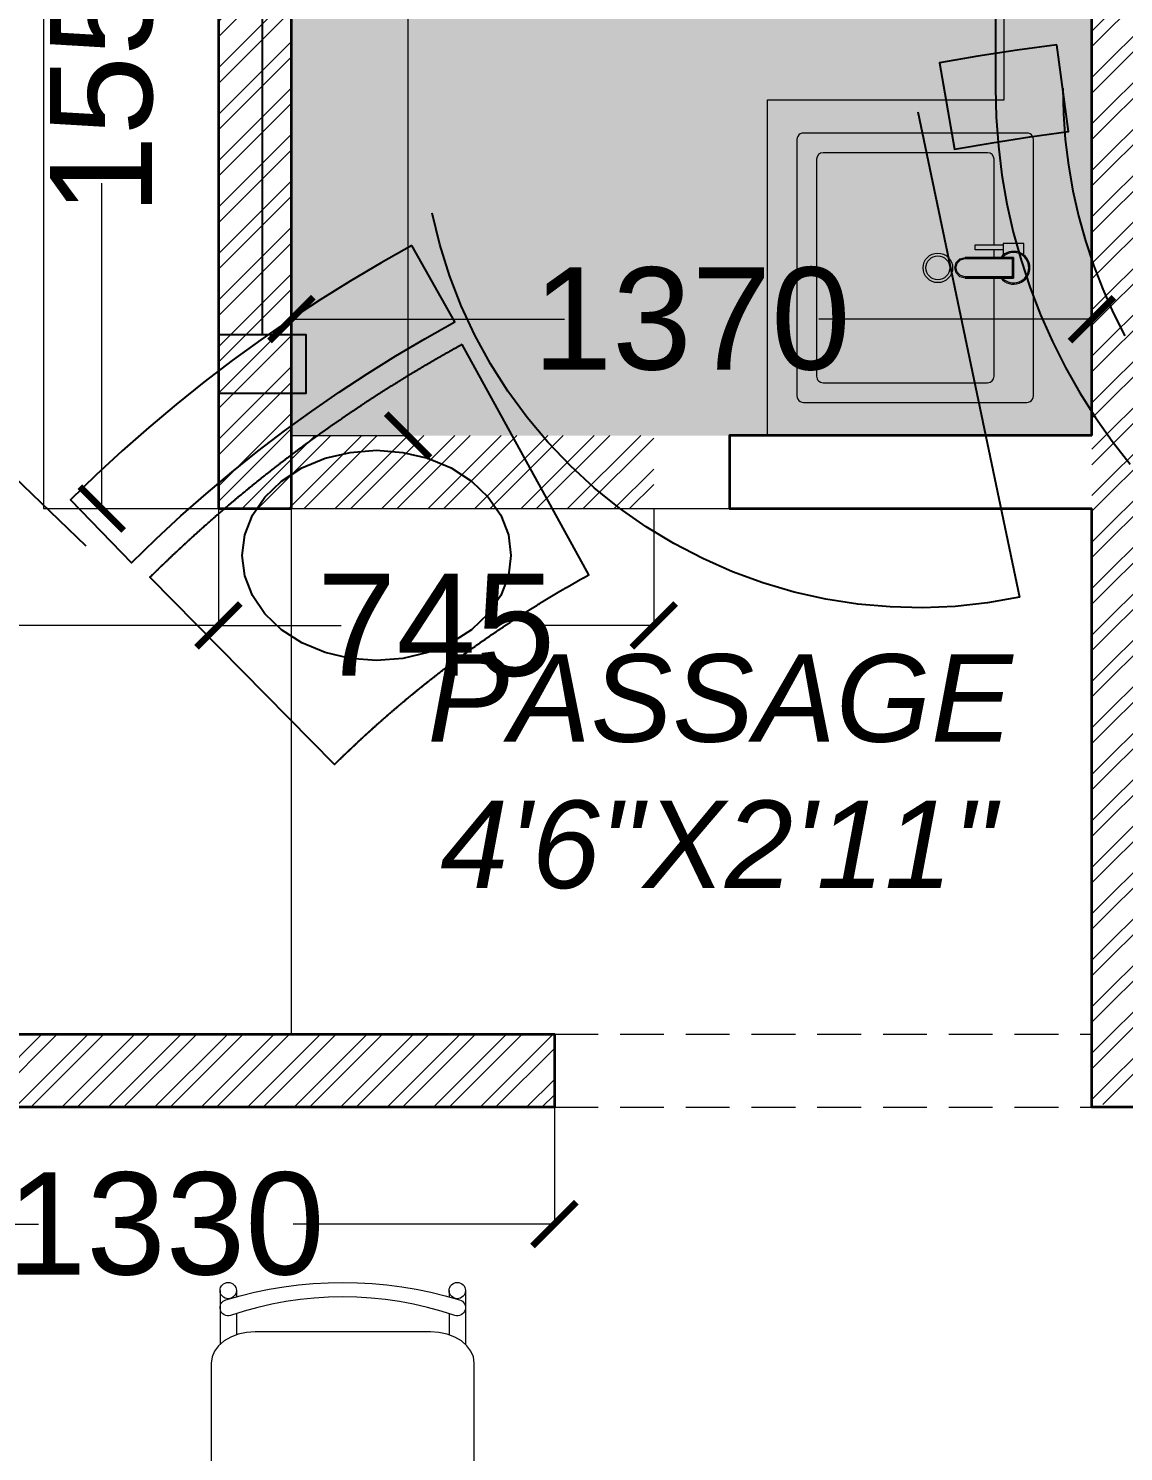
# Model space of a CAD drawing. Header units: millimetres. Extents: x 69529 to 85301, y 41669 to 59279.
# Drawn here: x 76139 to 78013, y 53845 to 56281 of the extents above; entities that cross this region are included whole.
import ezdxf

# ---------------------------------------------------------------- set-up
doc = ezdxf.new("R2010")
doc.units = ezdxf.units.MM
doc.linetypes.add('( Hidden )', pattern=[0.375, 0.25, -0.125])
doc.linetypes.add('DASH', pattern=[1, 0.5, -0.5])
for name, color, linetype, lineweight, true_color in [('DA_DIMENSION', 7, 'Continuous', 5, 0xc2474747), ('DA_FURNITURE', 7, 'Continuous', 5, 0xc2666666), ('DA_FURNITURE HIDDEN', 7, 'Continuous', 5, 0xc2666666), ('DA_HATCH', 7, 'Continuous', 5, 0xc2545454)]:
    doc.layers.add(name, color=color, linetype=linetype, lineweight=lineweight, true_color=true_color)
for name, color, linetype, lineweight in [('DA_DOOR', 35, 'Continuous', 0), ('DA_DOTTED LINES', 8, 'DASH', 5), ('DA_TEXT IN SQ.FT', 193, 'Continuous', 9), ('DA_WALL', 7, 'Continuous', 35)]:
    doc.layers.add(name, color=color, linetype=linetype, lineweight=lineweight)
for name, color, linetype in [('PROP-DOOR', 6, 'CONTINUOUS'), ('PROP-FURN', 9, 'CONTINUOUS'), ('PROP-GLAZ', 4, 'CONTINUOUS'), ('PROP-SCREEN', 32, 'CONTINUOUS'), ('PROP-WALL-NEW', 1, 'CONTINUOUS')]:
    doc.layers.add(name, color=color, linetype=linetype)
doc.styles.add('MtXpl_Arial', font='ArialItalic.ttf')
doc.styles.get("Standard").update_dxf_attribs({"font": 'Arial.ttf'})
doc.dimstyles.get("Standard").update_dxf_attribs({"dimtxt": 0.18, "dimasz": 0.18, "dimexe": 0.18, "dimexo": 0.0625, "dimgap": 0.09, "dimtad": 1, "dimtih": 1, "dimtoh": 1, "dimdec": 4, "dimdsep": 46, "dimtxsty": 'Standard', "dimcen": 0.09, "dimazin": 3, "dimtfac": 1, "dimtdec": 4, "dimtmove": 0, "dimatfit": 3, "dimfxl": 1, "dimtolj": 1})

# ---------------------------------------------------------------- blocks, each defined once
blk = doc.blocks.new('A$C7B5F7F67-flat-2-flat-1-flat-2')
at = {"layer": 'DA_FURNITURE', "ltscale": 8}
for p, q in [((0.0675, -0.045), (0.0675, -0.2128)), ((0.36, -0.0338), (0.0788, -0.0338)), ((0.3713, -0.4163), (0.3713, -0.045)), ((0.0675, -0.2484), (0.0675, -0.2614)), ((0.0675, -0.2696), (0.0675, -0.4163)), ((0.0788, -0.4275), (0.36, -0.4275))]:
    blk.add_line(p, q, dxfattribs=at)
at = {"layer": 'DA_FURNITURE'}
for points in [[(0.0113, -0.4613), (0.3938, -0.4613), (0.3967, -0.4609), (0.3994, -0.4597), (0.4017, -0.458), (0.4035, -0.4556), (0.4046, -0.4529), (0.405, -0.45), (0.405, -0.0113), (0.4046, -0.0083), (0.4035, -0.0056), (0.4017, -0.0033), (0.3994, -0.0015), (0.3967, -0.0004), (0.3938, 0), (0.0113, 0), (0.0083, -0.0004), (0.0056, -0.0015), (0.0033, -0.0033), (0.0015, -0.0056), (0.0004, -0.0083), (0, -0.0113), (0, -0.45), (0.0004, -0.4529), (0.0015, -0.4556), (0.0033, -0.458), (0.0056, -0.4597), (0.0083, -0.4609)], [(0.1171, -0.2484), (0.0342, -0.2484), (0.0342, -0.2128), (0.1171, -0.2128), (0.126, -0.2152), (0.1325, -0.2217), (0.1349, -0.2306), (0.1325, -0.2395), (0.126, -0.246)], [(0.1171, -0.2463), (0.0363, -0.2463), (0.0363, -0.215), (0.1171, -0.215), (0.1249, -0.2171), (0.1307, -0.2228), (0.1327, -0.2306), (0.1307, -0.2384), (0.1249, -0.2442)], [(0.052, -0.2696), (0.052, -0.2614), (0.0997, -0.2614), (0.0997, -0.2696)]]:
    blk.add_lwpolyline(points, close=True, dxfattribs=at)
for points in [[(0.1171, -0.2128), (0.0342, -0.2128), (0.0342, -0.2484), (0.1171, -0.2484)], [(0.0163, -0.2523), (0.0163, -0.2523), (0.0163, -0.2724), (0.052, -0.2724), (0.052, -0.2524)]]:
    blk.add_lwpolyline(points, dxfattribs=at)
at = {"layer": 'DA_FURNITURE', "ltscale": 8}
for radius in [0.0253, 0.0205]:
    blk.add_circle((0.1637, -0.2304), radius, dxfattribs=at)
for centre, radius, start, end in [((0.0788, -0.045), 0.0113, 90, 180), ((0.36, -0.045), 0.0113, 360, 90), ((0.0342, -0.2306), 0.0281, 39.2551, 320.7449), ((0.0342, -0.2306), 0.026, 43.2723, 316.7277), ((0.0788, -0.4163), 0.0113, 180, 270), ((0.36, -0.4163), 0.0113, 270, 360)]:
    blk.add_arc(centre, radius, start, end, dxfattribs=at)
blk = doc.blocks.new('_ArchTick')
at = {"color": 0, "linetype": 'ByBlock', "const_width": 0.15}
blk.add_lwpolyline([(-0.5, -0.5), (0.5, 0.5)], dxfattribs=at)
blk = doc.blocks.new('*D215')
at = {"layer": 'DA_DIMENSION'}
for p, q in [((-24578.6, 95786.5), (-24578.6, 95586.5)), ((-23833.6, 95786.5), (-23833.6, 95586.5)), ((-24578.6, 95586.6), (-24368.6, 95586.6)), ((-23833.6, 95586.6), (-24043.6, 95586.6))]:
    blk.add_line(p, q, dxfattribs=at)
at = {"layer": 'Defpoints', "color": 0}
for p in [(-24578.6, 95786.5), (-23833.6, 95786.5), (-23833.6, 95586.6)]:
    blk.add_point(p, dxfattribs=at)
at = {"layer": 'DA_DIMENSION', "xscale": 75, "yscale": 75, "zscale": 75, "rotation": 180}
blk.add_blockref('_ArchTick', (-24578.6, 95586.6), dxfattribs=at)
at = {"layer": 'DA_DIMENSION', "xscale": 75, "yscale": 75, "zscale": 75}
blk.add_blockref('_ArchTick', (-23833.6, 95586.6), dxfattribs=at)
at = {"layer": 'DA_DIMENSION', "color": 7, "insert": (-24206.1, 95586.6), "char_height": 175, "attachment_point": 5}
blk.add_mtext('\\A1;745', dxfattribs=at)
blk = doc.blocks.new('*D175')
at = {"layer": 'DA_DIMENSION'}
for p, q in [((-24453.5, 98386.5), (-24253.8, 98386.5)), ((-24254, 98386.5), (-24254, 97369.2)), ((-24254, 95911.5), (-24254, 96928.9)), ((-24453.5, 95911.5), (-24253.8, 95911.5))]:
    blk.add_line(p, q, dxfattribs=at)
at = {"layer": 'Defpoints', "color": 0}
for p in [(-24453.6, 98386.5), (-24453.6, 95911.5), (-24254, 95911.5)]:
    blk.add_point(p, dxfattribs=at)
at = {"layer": 'DA_DIMENSION', "xscale": 75, "yscale": 75, "zscale": 75}
for p, rotation in [((-24254, 98386.5), 90), ((-24254, 95911.5), 270)]:
    blk.add_blockref('_ArchTick', p, dxfattribs=dict(at, rotation=rotation))
at = {"layer": 'DA_DIMENSION', "color": 7, "insert": (-24254, 97149), "char_height": 175, "attachment_point": 5, "rotation": 90}
blk.add_mtext('\\A1;2475', dxfattribs=at)
blk = doc.blocks.new('*D176')
at = {"layer": 'DA_DIMENSION'}
for p, q in [((-24453.6, 95911.6), (-24453.6, 96111.2)), ((-24453.6, 96111), (-23986.4, 96111)), ((-23083.6, 96111), (-23550.8, 96111)), ((-23083.6, 95911.6), (-23083.6, 96111.2))]:
    blk.add_line(p, q, dxfattribs=at)
at = {"layer": 'Defpoints', "color": 0}
for p in [(-23083.6, 96111), (-24453.6, 95911.5), (-23083.6, 95911.5)]:
    blk.add_point(p, dxfattribs=at)
at = {"layer": 'DA_DIMENSION', "xscale": 75, "yscale": 75, "zscale": 75, "rotation": 180}
blk.add_blockref('_ArchTick', (-24453.6, 96111), dxfattribs=at)
at = {"layer": 'DA_DIMENSION', "xscale": 75, "yscale": 75, "zscale": 75}
blk.add_blockref('_ArchTick', (-23083.6, 96111), dxfattribs=at)
at = {"layer": 'DA_DIMENSION', "color": 7, "insert": (-23768.6, 96111), "char_height": 175, "attachment_point": 5}
blk.add_mtext('\\A1;1370', dxfattribs=at)
blk = doc.blocks.new('*D177')
at = {"layer": 'DA_DIMENSION'}
for p, q in [((-24578.7, 97336.5), (-24778.4, 97336.5)), ((-24778.2, 97336.5), (-24778.2, 96779.3)), ((-24778.2, 95786.5), (-24778.2, 96343.7)), ((-24578.7, 95786.5), (-24778.4, 95786.5))]:
    blk.add_line(p, q, dxfattribs=at)
at = {"layer": 'Defpoints', "color": 0}
for p in [(-24778.2, 97336.5), (-24578.6, 97336.5), (-24578.6, 95786.5)]:
    blk.add_point(p, dxfattribs=at)
at = {"layer": 'DA_DIMENSION', "xscale": 75, "yscale": 75, "zscale": 75}
for p, rotation in [((-24778.2, 97336.5), 90), ((-24778.2, 95786.5), 270)]:
    blk.add_blockref('_ArchTick', p, dxfattribs=dict(at, rotation=rotation))
at = {"layer": 'DA_DIMENSION', "color": 7, "insert": (-24778.2, 96561.5), "char_height": 175, "attachment_point": 5, "rotation": 90}
blk.add_mtext('\\A1;1550', dxfattribs=at)
blk = doc.blocks.new('*D186')
at = {"layer": 'DA_DIMENSION'}
for p, q in [((-27628.6, 95786.5), (-27628.6, 95586.5)), ((-24578.6, 95786.5), (-24578.6, 95586.5)), ((-27628.6, 95586.6), (-26325.5, 95586.6)), ((-24578.6, 95586.6), (-25881.7, 95586.6))]:
    blk.add_line(p, q, dxfattribs=at)
at = {"layer": 'Defpoints', "color": 0}
for p in [(-27628.6, 95786.5), (-24578.6, 95786.5), (-27628.6, 95586.6)]:
    blk.add_point(p, dxfattribs=at)
at = {"layer": 'DA_DIMENSION', "xscale": 75, "yscale": 75, "zscale": 75, "rotation": 180}
blk.add_blockref('_ArchTick', (-27628.6, 95586.6), dxfattribs=at)
at = {"layer": 'DA_DIMENSION', "xscale": 75, "yscale": 75, "zscale": 75}
blk.add_blockref('_ArchTick', (-24578.6, 95586.6), dxfattribs=at)
at = {"layer": 'DA_DIMENSION', "color": 7, "insert": (-26103.6, 95586.6), "char_height": 175, "attachment_point": 5}
blk.add_mtext('\\A1;3050', dxfattribs=at)
blk = doc.blocks.new('*D187')
at = {"layer": 'DA_DIMENSION'}
for p, q in [((-25333.6, 94761.5), (-25333.6, 94561.3)), ((-24003.6, 94761.5), (-24003.6, 94561.3)), ((-25333.6, 94561.5), (-24886.4, 94561.5)), ((-24003.6, 94561.5), (-24450.8, 94561.5))]:
    blk.add_line(p, q, dxfattribs=at)
at = {"layer": 'Defpoints', "color": 0}
for p in [(-25333.6, 94761.5), (-24003.6, 94761.5), (-24003.6, 94561.5)]:
    blk.add_point(p, dxfattribs=at)
at = {"layer": 'DA_DIMENSION', "xscale": 75, "yscale": 75, "zscale": 75, "rotation": 180}
blk.add_blockref('_ArchTick', (-25333.6, 94561.5), dxfattribs=at)
at = {"layer": 'DA_DIMENSION', "xscale": 75, "yscale": 75, "zscale": 75}
blk.add_blockref('_ArchTick', (-24003.6, 94561.5), dxfattribs=at)
at = {"layer": 'DA_DIMENSION', "color": 7, "insert": (-24668.6, 94561.5), "char_height": 175, "attachment_point": 5}
blk.add_mtext('\\A1;1330', dxfattribs=at)
blk = doc.blocks.new('fsdaafdh')
at = {"layer": 'DA_DIMENSION'}
for base, p1, p2, picture, middle in [((-24254.02141, 95911.52535), (-24453.59418, 98386.52535), (-24453.59418, 95911.52535), '*D175', (-24254.02141, 97149.02535)), ((-24778.20627, 97336.52535), (-24578.59418, 95786.52535), (-24578.59418, 97336.52535), '*D177', (-24778.20627, 96561.52535))]:
    dim = blk.add_linear_dim(base=base, p1=p1, p2=p2, angle=90, dimstyle='Standard', dxfattribs=at)
    dim.commit()
    dim.dimension.update_dxf_attribs({"geometry": picture, "text_midpoint": middle})
for base, p1, p2, picture, middle in [((-23083.59418, 96111.01099), (-24453.59418, 95911.52535), (-23083.59418, 95911.52535), '*D176', (-23768.59418, 96111.01099)), ((-27628.59418, 95586.64917), (-24578.59418, 95786.52535), (-27628.59418, 95786.52535), '*D186', (-26103.59418, 95586.64917)), ((-23833.59418, 95586.64917), (-24578.59418, 95786.52535), (-23833.59418, 95786.52535), '*D215', (-24206.09418, 95586.64917)), ((-24003.59418, 94561.52535), (-25333.59418, 94761.52535), (-24003.59418, 94761.52535), '*D187', (-24668.59418, 94561.52535))]:
    dim = blk.add_linear_dim(base=base, p1=p1, p2=p2, dimstyle='Standard', dxfattribs=at)
    dim.commit()
    dim.dimension.update_dxf_attribs({"geometry": picture, "text_midpoint": middle})

msp = doc.modelspace()

# ---------------------------------------------------------------- hatches: boundary and pattern name
at = {"layer": 'DA_HATCH'}
h = msp.add_hatch(dxfattribs=at)
h.set_pattern_fill('ANSI32', color=256, scale=150)
h.set_pattern_definition([(45, (101042.82, -215688.83), (-39.774756, 39.774756), []), (45, (101069.34, -215688.83), (-39.774756, 39.774756), [])])
h.paths.add_polyline_path([(78084.22813, 58058.9767), (78084.22813, 54438.9767), (77959.22813, 54438.9767), (77959.22813, 58058.9767), (77649.22813, 58058.9767), (77649.22813, 58208.9767), (77959.22813, 58208.9767), (77959.22813, 58958.9767), (77959.22813, 59108.9767), (78109.22813, 59108.9767), (78109.22813, 58208.9767), (78449.22813, 58208.9767), (78449.22813, 58058.9767)])
h.paths.add_polyline_path([(76589.22813, 58058.9767), (76899.22813, 58058.9767), (76899.22813, 58208.9767), (76614.22813, 58208.9767), (76614.22813, 58958.9767), (76614.22813, 59108.9767), (76464.22813, 59108.9767), (76464.22813, 58058.9767), (76464.22813, 57908.9767), (76589.22813, 57908.9767)])
h.paths.add_polyline_path([(80214.22813, 58058.9767), (80214.22813, 54438.9767), (80339.22813, 54438.9767), (80339.22813, 58058.9767), (80649.22813, 58058.9767), (80649.22813, 58208.9767), (80339.22813, 58208.9767), (80339.22813, 58958.9767), (80339.22813, 59108.9767), (80189.22813, 59108.9767), (80189.22813, 58208.9767), (79849.22813, 58208.9767), (79849.22813, 58058.9767)])
h.paths.add_polyline_path([(81709.22424, 58208.9767), (81709.22813, 58953.9767), (81709.22813, 59108.9767), (81859.22813, 59108.9767), (81859.22813, 58208.9767)])
h.paths.add_polyline_path([(81399.22813, 58058.9767), (81399.22813, 58208.9767), (81709.22813, 58208.9767), (81709.22813, 58058.9767)], flags=17)
h.paths.add_polyline_path([(81834.22813, 57008.9767), (81834.22813, 55458.9767), (81089.22813, 55458.9767), (81089.22813, 55583.9767), (81709.22813, 55583.9767), (81709.22813, 57008.9767)])
h.paths.add_polyline_path([(75709.22813, 54558.9767), (77039.22813, 54558.9767), (77039.22813, 54433.9767), (75709.22813, 54433.9767)])
h.paths.add_polyline_path([(76464.22813, 57008.9767), (76464.22813, 55458.9767), (77209.22813, 55458.9767), (77209.22813, 55583.9767), (76589.22813, 55583.9767), (76589.22813, 57008.9767)])
h.paths.add_polyline_path([(73414.22813, 54558.9767), (73264.22813, 54558.9767), (73264.22813, 56708.9767), (73414.22813, 56708.9767)])
h.paths.add_polyline_path([(73494.22813, 58678.9767), (73414.22813, 58678.9767), (73414.22813, 57908.9767), (73264.22813, 57908.9767), (73264.22813, 59108.9767), (73494.22813, 59108.9767)])
h.paths.add_polyline_path([(80214.22813, 49553.97669), (80214.22813, 50783.9767), (80214.22813, 53508.9767), (81834.22813, 53508.9767), (81834.22813, 53383.9767), (80339.22813, 53383.9767), (80339.22813, 50933.9767), (80649.22813, 50933.9767), (80649.22813, 50783.9767), (80364.22813, 50783.9767), (80364.22813, 47608.95613), (80134.22813, 47608.97669), (80134.22813, 47758.97669), (80214.22812, 47758.97669)])
h.paths.add_polyline_path([(81709.22813, 50933.9767), (81399.22813, 50933.9767), (81399.22813, 50783.9767), (81709.22813, 50783.9767)], flags=17)
h.paths.add_polyline_path([(81709.22813, 50783.9767), (81709.22813, 49703.97669), (81709.22813, 49553.97669), (81859.22813, 49553.97669), (81859.22813, 50173.9767), (81939.22813, 50173.9767), (81939.22813, 50323.9767), (81859.22813, 50323.9767), (81859.22813, 50783.9767)])
h.paths.add_polyline_path([(77299.22813, 47758.9767), (77299.22813, 47608.9767), (76909.22813, 47608.9767), (76909.22813, 47758.9767)])
edge = h.paths.add_edge_path()
edge.add_line((85034.22813, 50163.9767), (85034.22813, 54433.9767))
edge.add_line((85034.22813, 54433.9767), (85034.22813, 54558.9767))
edge.add_line((85034.22813, 54558.9767), (85034.22813, 58828.9767))
edge.add_line((85034.22813, 58828.9767), (84884.22813, 58828.9767))
edge.add_line((84884.22813, 58828.9767), (84884.22813, 54558.9767))
edge.add_line((84884.22813, 54558.9767), (81259.22813, 54558.9767))
edge.add_line((81259.22813, 54558.9767), (81259.22813, 54433.9767))
edge.add_line((81259.22813, 54433.9767), (84884.22813, 54433.9767))
edge.add_line((84884.22813, 54433.9767), (84884.22813, 50173.9767))
edge.add_line((84884.22813, 50173.9767), (85034.22813, 50173.9767))
h.paths.add_polyline_path([(81834.22813, 51983.9767), (81834.22813, 52638.9767), (81709.22813, 52638.9767), (81709.22813, 51983.9767)], flags=17)
h = msp.add_hatch(dxfattribs=at)
h.set_pattern_fill('ANSI35', color=256, scale=300)
h.set_pattern_definition([(45, (101042.82, -40322.55), (-53.03301, 53.03301), []), (45, (101095.855, -40322.55), (-53.03301, 53.03301), [93.75, -18.75, 0, -18.75])])
h.paths.add_polyline_path([(78084.22813, 58058.9767), (80214.22813, 58058.9767), (80214.22813, 57458.9767), (78084.22813, 57458.9767)])
h.paths.add_polyline_path([(76589.22813, 58058.9767), (77959.22813, 58058.9767), (77959.22813, 55583.9767), (77209.22813, 55583.9767), (76589.22813, 55583.9767), (76589.22813, 57013.97669), (76694.22813, 57013.9767), (76694.22813, 57913.9767), (76589.22813, 57913.9767)])
h.paths.add_polyline_path([(80339.22813, 58058.9767), (81709.22813, 58058.9767), (81709.22813, 55583.9767), (81089.22813, 55583.9767), (80339.22813, 55583.9767)])
h.paths.add_polyline_path([(81709.22813, 53383.9767), (80339.22813, 53383.9767), (80339.22813, 50933.97671), (81709.22813, 50933.97668), (81709.22813, 52638.9767)])

# ---------------------------------------------------------------- linework, layer by layer
at = {"layer": 'DA_DOOR', "ltscale": 300}
for p, q in [((76589.22813, 54558.9767), (76589.22813, 55458.9767)), ((76589.22813, 55458.9767), (77339.22813, 55458.9767))]:
    msp.add_line(p, q, dxfattribs=at)
at = {"layer": 'DA_DOTTED LINES', "linetype": '( Hidden )', "ltscale": 300}
for p, q in [((77039.22813, 54558.9767), (77959.22813, 54558.9767)), ((77039.22813, 54433.9767), (77959.22813, 54433.9767))]:
    msp.add_line(p, q, dxfattribs=at)
at = {"layer": 'DA_FURNITURE'}
msp.add_lwpolyline([(77959.22813, 58058.9767), (77959.22813, 55583.9767), (77404.22813, 55583.9767), (77404.22813, 56158.9767), (77809.22813, 56158.9767), (77809.22813, 57035.36799)], dxfattribs=at)
at = {"layer": 'DA_FURNITURE HIDDEN'}
for p, q in [((76467.01195, 54120.2637), (76467.01195, 54027.87593)), ((76495.01195, 54120.2637), (76495.01195, 54109.55447)), ((76859.01195, 54120.2637), (76859.01195, 54109.55447)), ((76887.01195, 54120.2637), (76887.01195, 54027.87593)), ((76467.01195, 54091.0707), (76467.01195, 54089.4707)), ((76495.01195, 54080.9397), (76495.01195, 54044.31863)), ((76859.01195, 54080.9397), (76859.01195, 54044.31863)), ((76887.01195, 54091.0707), (76887.01195, 54089.4707))]:
    msp.add_line(p, q, dxfattribs=at)
for points in [[(76464.22813, 58678.97664), (76164.74326, 58678.97675), (76164.74326, 55458.9767), (76464.22813, 55458.9767)], [(76902.01123, 53749.6667), (76902.01195, 53996.0077), (76902.01095, 53996.0067), (76900.56895, 54006.4767), (76896.29995, 54016.5447), (76889.36795, 54025.8227), (76880.03795, 54033.9537), (76868.66995, 54040.6267), (76855.69995, 54045.5847), (76841.62795, 54048.6367), (76827.01195, 54049.6657), (76527.01095, 54049.6667), (76527.01195, 54049.6657), (76512.39595, 54048.6367), (76498.32395, 54045.5847), (76485.35395, 54040.6267), (76473.98595, 54033.9537), (76464.65595, 54025.8227), (76457.72395, 54016.5447), (76453.45495, 54006.4767), (76452.01295, 53996.0067), (76452.01223, 53749.6667)]]:
    msp.add_lwpolyline(points, dxfattribs=at)
msp.add_lwpolyline([(76877.03095, 54104.4817), (76879.56695, 54103.4417), (76881.85295, 54101.9257), (76883.79995, 54099.9927), (76885.33295, 54097.7167), (76886.39295, 54095.1867), (76886.93795, 54092.4977), (76886.94895, 54089.7537), (76886.42495, 54087.0617), (76885.38495, 54084.5217), (76883.86995, 54082.2347), (76881.93795, 54080.2867), (76879.66395, 54078.7527), (76877.13395, 54077.6917), (76874.44495, 54077.1457), (76871.70795, 54077.1327), (76869.01195, 54077.6547), (76845.60295, 54085.0427), (76822.02495, 54091.4357), (76798.19695, 54096.8657), (76774.17695, 54101.3177), (76749.98595, 54104.7877), (76725.68295, 54107.2677), (76701.28995, 54108.7557), (76677.01195, 54109.2477), (76652.73395, 54108.7557), (76628.34095, 54107.2677), (76604.03795, 54104.7877), (76579.84695, 54101.3177), (76555.82695, 54096.8657), (76531.99895, 54091.4357), (76508.42095, 54085.0427), (76485.01195, 54077.6547), (76482.31595, 54077.1327), (76479.57895, 54077.1457), (76476.88995, 54077.6917), (76474.35995, 54078.7527), (76472.08595, 54080.2867), (76470.15395, 54082.2347), (76468.63895, 54084.5217), (76467.59895, 54087.0617), (76467.07495, 54089.7537), (76467.08595, 54092.4977), (76467.63095, 54095.1867), (76468.69095, 54097.7167), (76470.22395, 54099.9927), (76472.17095, 54101.9257), (76474.45695, 54103.4417), (76476.99295, 54104.4817), (76501.53795, 54111.3917), (76526.18995, 54117.3647), (76551.04395, 54122.4307), (76576.06595, 54126.5847), (76601.23395, 54129.8207), (76626.49395, 54132.1327), (76651.82095, 54133.5187), (76677.01195, 54133.9767), (76702.20295, 54133.5187), (76727.52995, 54132.1327), (76752.78995, 54129.8207), (76777.95795, 54126.5847), (76802.97995, 54122.4307), (76827.83395, 54117.3647), (76852.48595, 54111.3917), (76877.03095, 54104.4817)], close=True, dxfattribs=at)
for centre in [(76481.01195, 54120.2637), (76873.01195, 54120.2637)]:
    msp.add_circle(centre, 14, dxfattribs=at)
at = {"layer": 'DA_WALL'}
for points in [[(77959.22813, 55583.9767), (77959.22813, 58058.9767), (77649.22813, 58058.9767), (77649.22813, 58208.9767), (77959.22813, 58208.9767), (77959.22813, 58958.9767), (77959.22813, 58958.9767), (77959.22813, 59108.9767), (78109.22813, 59108.9767), (78109.22813, 58208.9767), (78449.22813, 58208.9767), (78449.22813, 58058.9767), (78084.22813, 58058.9767), (78084.22813, 54433.9767), (77959.22813, 54433.9767), (77959.22813, 55458.9767)], [(77959.22813, 55583.9767), (77959.22813, 55583.9767), (77339.22813, 55583.9767), (77339.22813, 55458.9767), (77959.22813, 55458.9767)]]:
    msp.add_lwpolyline(points, dxfattribs=at)
for points in [[(76589.22813, 55583.9767), (76589.22813, 57008.9767), (76464.22813, 57008.9767), (76464.22813, 55458.9767), (76589.22813, 55458.9767)], [(75709.22813, 54558.9767), (77039.22813, 54558.9767), (77039.22813, 54433.9767), (75709.22813, 54433.9767)]]:
    msp.add_lwpolyline(points, close=True, dxfattribs=at)
at = {"layer": 'PROP-DOOR'}
for p, q in [((77661.5, 56138.648), (77835.05, 55307.22)), ((76238, 55394.729), (75625.284, 55983.056))]:
    msp.add_line(p, q, dxfattribs=at)
msp.add_lwpolyline([(77835.05, 55307.22), (77780.301, 55297.649), (77725.042, 55291.68), (77669.512, 55289.337), (77613.947, 55290.632), (77558.586, 55295.557), (77503.666, 55304.094), (77449.421, 55316.203), (77396.085, 55331.835), (77343.885, 55350.921), (77293.045, 55373.381), (77243.783, 55399.117), (77196.31, 55428.021), (77150.829, 55459.967), (77107.534, 55494.82), (77066.612, 55532.429), (77028.237, 55572.635), (76992.574, 55615.264), (76959.775, 55660.135), (76929.981, 55707.054), (76903.32, 55755.822), (76879.905, 55806.229), (76859.837, 55858.059), (76843.202, 55911.092), (76830.071, 55965.098)], dxfattribs=at)
at = {"layer": 'PROP-FURN'}
for points in [[(76881.2, 55739.9), (76880, 55739.2), (76878.8, 55738.6), (76877.6, 55737.9), (76876.4, 55737.2), (76875.2, 55736.6), (76874, 55735.9), (76872.8, 55735.3), (76871.6, 55734.6), (76870.4, 55733.9), (76869.2, 55733.3), (76868, 55732.6), (76866.8, 55731.9), (76865.6, 55731.3), (76864.4, 55730.6), (76863.3, 55729.9), (76862.1, 55729.3), (76860.9, 55728.6), (76859.7, 55727.9), (76858.5, 55727.2), (76857.3, 55726.6), (76856.1, 55725.9), (76854.9, 55725.2), (76853.7, 55724.6), (76852.6, 55723.9), (76851.4, 55723.2), (76850.2, 55722.5), (76849, 55721.9), (76847.8, 55721.2), (76846.6, 55720.5), (76845.4, 55719.8), (76844.2, 55719.1), (76843.1, 55718.5), (76841.9, 55717.8), (76840.7, 55717.1), (76839.5, 55716.4), (76838.3, 55715.7), (76837.2, 55715.1), (76836, 55714.4), (76834.8, 55713.7), (76833.6, 55713), (76832.4, 55712.3), (76831.2, 55711.6), (76830.1, 55711), (76828.9, 55710.3), (76827.7, 55709.6), (76826.5, 55708.9), (76825.4, 55708.2), (76824.2, 55707.5), (76823, 55706.8), (76821.8, 55706.1), (76820.7, 55705.5), (76819.5, 55704.8), (76818.3, 55704.1), (76817.1, 55703.4), (76816, 55702.7), (76814.8, 55702), (76813.6, 55701.3), (76812.4, 55700.6), (76811.3, 55699.9), (76810.1, 55699.2), (76808.9, 55698.5), (76807.8, 55697.8), (76806.6, 55697.1), (76805.4, 55696.4), (76804.3, 55695.7), (76803.1, 55695), (76801.9, 55694.3), (76800.7, 55693.6), (76799.6, 55692.9), (76798.4, 55692.2), (76797.2, 55691.5), (76796.1, 55690.8), (76794.9, 55690.1), (76793.8, 55689.4), (76792.6, 55688.7), (76791.4, 55688), (76790.3, 55687.3), (76789.1, 55686.6), (76787.9, 55685.9), (76786.8, 55685.2), (76785.6, 55684.5), (76784.5, 55683.8), (76783.3, 55683), (76782.1, 55682.3), (76781, 55681.6), (76779.8, 55680.9), (76778.7, 55680.2), (76777.5, 55679.5), (76776.3, 55678.8), (76775.2, 55678.1), (76774, 55677.4), (76772.9, 55676.6), (76771.7, 55675.9), (76770.6, 55675.2), (76769.4, 55674.5), (76768.3, 55673.8), (76767.1, 55673), (76765.9, 55672.3), (76764.8, 55671.6), (76763.6, 55670.9), (76762.5, 55670.2), (76761.3, 55669.4), (76760.2, 55668.7), (76759, 55668), (76757.9, 55667.3), (76756.7, 55666.6), (76755.6, 55665.8), (76754.4, 55665.1), (76753.3, 55664.4), (76752.1, 55663.7), (76751, 55662.9), (76749.8, 55662.2), (76748.7, 55661.5), (76747.6, 55660.7), (76746.4, 55660), (76745.3, 55659.3), (76744.1, 55658.6), (76743, 55657.8), (76741.8, 55657.1), (76740.7, 55656.4), (76739.5, 55655.6), (76738.4, 55654.9), (76737.3, 55654.2), (76736.1, 55653.4), (76735, 55652.7), (76733.8, 55652), (76732.7, 55651.2), (76731.6, 55650.5), (76730.4, 55649.7), (76729.3, 55649), (76728.1, 55648.3), (76727, 55647.5), (76725.9, 55646.8), (76724.7, 55646), (76723.6, 55645.3), (76722.5, 55644.6), (76721.3, 55643.8), (76720.2, 55643.1), (76719.1, 55642.3), (76717.9, 55641.6), (76716.8, 55640.8), (76715.7, 55640.1), (76714.5, 55639.4), (76713.4, 55638.6), (76712.3, 55637.9), (76711.1, 55637.1), (76710, 55636.4), (76708.9, 55635.6), (76707.7, 55634.9), (76706.6, 55634.1), (76705.5, 55633.4), (76704.4, 55632.6), (76703.2, 55631.9), (76702.1, 55631.1), (76701, 55630.4), (76699.8, 55629.6), (76698.7, 55628.8), (76697.6, 55628.1), (76696.5, 55627.3), (76695.3, 55626.6), (76694.2, 55625.8), (76693.1, 55625.1), (76692, 55624.3), (76690.8, 55623.5), (76689.7, 55622.8), (76688.6, 55622), (76687.5, 55621.3), (76686.4, 55620.5), (76685.2, 55619.7), (76684.1, 55619), (76683, 55618.2), (76681.9, 55617.5), (76680.8, 55616.7), (76679.6, 55615.9), (76678.5, 55615.2), (76677.4, 55614.4), (76676.3, 55613.6), (76675.2, 55612.9), (76674.1, 55612.1), (76672.9, 55611.3), (76671.8, 55610.5), (76670.7, 55609.8), (76669.6, 55609), (76668.5, 55608.2), (76667.4, 55607.5), (76666.3, 55606.7), (76665.2, 55605.9), (76664, 55605.1), (76662.9, 55604.4), (76661.8, 55603.6), (76660.7, 55602.8), (76659.6, 55602), (76658.5, 55601.3), (76657.4, 55600.5), (76656.3, 55599.7), (76655.2, 55598.9), (76654.1, 55598.2), (76652.9, 55597.4), (76651.8, 55596.6), (76650.7, 55595.8), (76649.6, 55595), (76648.5, 55594.3), (76647.4, 55593.5), (76646.3, 55592.7), (76645.2, 55591.9), (76644.1, 55591.1), (76643, 55590.3), (76641.9, 55589.5), (76640.8, 55588.8), (76639.7, 55588), (76638.6, 55587.2), (76637.5, 55586.4), (76636.4, 55585.6), (76635.3, 55584.8), (76634.2, 55584), (76633.1, 55583.2), (76632, 55582.4), (76630.9, 55581.7), (76629.8, 55580.9), (76628.7, 55580.1), (76627.6, 55579.3), (76626.5, 55578.5), (76625.4, 55577.7), (76624.3, 55576.9), (76623.2, 55576.1), (76622.1, 55575.3), (76621, 55574.5), (76619.9, 55573.7), (76618.9, 55572.9), (76617.8, 55572.1), (76616.7, 55571.3), (76615.6, 55570.5), (76614.5, 55569.7), (76613.4, 55568.9), (76612.3, 55568.1), (76611.2, 55567.3), (76610.1, 55566.5), (76609, 55565.7), (76607.9, 55564.9), (76606.9, 55564.1), (76605.8, 55563.3), (76604.7, 55562.5), (76603.6, 55561.7), (76602.5, 55560.8), (76601.4, 55560), (76600.3, 55559.2), (76599.3, 55558.4), (76598.2, 55557.6), (76597.1, 55556.8), (76596, 55556), (76594.9, 55555.2), (76593.8, 55554.4), (76592.8, 55553.6), (76591.7, 55552.7), (76590.6, 55551.9), (76589.5, 55551.1), (76588.4, 55550.3), (76587.4, 55549.5), (76586.3, 55548.7), (76585.2, 55547.8), (76584.1, 55547), (76583, 55546.2), (76582, 55545.4), (76580.9, 55544.6), (76579.8, 55543.7), (76578.7, 55542.9), (76577.7, 55542.1), (76576.6, 55541.3), (76575.5, 55540.5), (76574.4, 55539.6), (76573.4, 55538.8), (76572.3, 55538), (76571.2, 55537.2), (76570.1, 55536.3), (76569.1, 55535.5), (76568, 55534.7), (76566.9, 55533.8), (76565.9, 55533), (76564.8, 55532.2), (76563.7, 55531.4), (76562.6, 55530.5), (76561.6, 55529.7), (76560.5, 55528.9), (76559.4, 55528), (76558.4, 55527.2), (76557.3, 55526.4), (76556.2, 55525.5), (76555.2, 55524.7), (76554.1, 55523.9), (76553, 55523), (76552, 55522.2), (76550.9, 55521.4), (76549.8, 55520.5), (76548.8, 55519.7), (76547.7, 55518.8), (76546.7, 55518), (76545.6, 55517.2), (76544.5, 55516.3), (76543.5, 55515.5), (76542.4, 55514.6), (76541.4, 55513.8), (76540.3, 55512.9), (76539.2, 55512.1), (76538.2, 55511.3), (76537.1, 55510.4), (76536.1, 55509.6), (76535, 55508.7), (76533.9, 55507.9), (76532.9, 55507), (76531.8, 55506.2), (76530.8, 55505.3), (76529.7, 55504.5), (76528.7, 55503.6), (76527.6, 55502.8), (76526.6, 55501.9), (76525.5, 55501.1), (76524.4, 55500.2), (76523.4, 55499.4), (76522.3, 55498.5), (76521.3, 55497.7), (76520.2, 55496.8), (76519.2, 55495.9), (76518.1, 55495.1), (76517.1, 55494.2), (76516, 55493.4), (76515, 55492.5), (76513.9, 55491.7), (76512.9, 55490.8), (76511.8, 55489.9), (76510.8, 55489.1), (76509.8, 55488.2), (76508.7, 55487.4), (76507.7, 55486.5), (76506.6, 55485.6), (76505.6, 55484.8), (76504.5, 55483.9), (76503.5, 55483), (76502.4, 55482.2), (76501.4, 55481.3), (76500.4, 55480.4), (76499.3, 55479.6), (76498.3, 55478.7), (76497.2, 55477.8), (76496.2, 55477), (76495.1, 55476.1), (76494.1, 55475.2), (76493.1, 55474.4), (76492, 55473.5), (76491, 55472.6), (76490, 55471.7), (76488.9, 55470.9), (76487.9, 55470), (76486.8, 55469.1), (76485.8, 55468.2), (76484.8, 55467.4), (76483.7, 55466.5), (76482.7, 55465.6), (76481.7, 55464.7), (76480.6, 55463.9), (76479.6, 55463), (76478.6, 55462.1), (76477.5, 55461.2), (76476.5, 55460.3), (76475.5, 55459.5), (76474.4, 55458.6), (76473.4, 55457.7), (76472.4, 55456.8), (76471.3, 55455.9), (76470.3, 55455), (76469.3, 55454.2), (76468.3, 55453.3), (76467.2, 55452.4), (76466.2, 55451.5), (76465.2, 55450.6), (76464.1, 55449.7), (76463.1, 55448.8), (76462.1, 55447.9), (76461.1, 55447), (76460, 55446.2), (76459, 55445.3), (76458, 55444.4), (76457, 55443.5), (76455.9, 55442.6), (76454.9, 55441.7), (76453.9, 55440.8), (76452.9, 55439.9), (76451.9, 55439), (76450.8, 55438.1), (76449.8, 55437.2), (76448.8, 55436.3), (76447.8, 55435.4), (76446.8, 55434.5), (76445.7, 55433.6), (76444.7, 55432.7), (76443.7, 55431.8), (76442.7, 55430.9), (76441.7, 55430), (76440.7, 55429.1), (76439.6, 55428.2), (76438.6, 55427.3), (76437.6, 55426.4), (76436.6, 55425.5), (76435.6, 55424.6), (76434.6, 55423.7), (76433.6, 55422.8), (76432.5, 55421.9), (76431.5, 55421), (76430.5, 55420.1), (76429.5, 55419.1), (76428.5, 55418.2), (76427.5, 55417.3), (76426.5, 55416.4), (76425.5, 55415.5), (76424.5, 55414.6), (76423.4, 55413.7), (76422.4, 55412.8), (76421.4, 55411.8), (76420.4, 55410.9), (76419.4, 55410), (76418.4, 55409.1), (76417.4, 55408.2), (76416.4, 55407.3), (76415.4, 55406.3), (76414.4, 55405.4), (76413.4, 55404.5), (76412.4, 55403.6), (76411.4, 55402.7), (76410.4, 55401.7), (76409.4, 55400.8), (76408.4, 55399.9), (76407.4, 55399), (76406.4, 55398.1), (76405.4, 55397.1), (76404.4, 55396.2), (76403.4, 55395.3), (76402.4, 55394.4), (76401.4, 55393.4), (76400.4, 55392.5), (76399.4, 55391.6), (76398.4, 55390.6), (76397.4, 55389.7), (76396.4, 55388.8), (76395.4, 55387.9), (76394.4, 55386.9), (76393.4, 55386), (76392.4, 55385.1), (76391.4, 55384.1), (76390.4, 55383.2), (76389.4, 55382.3), (76388.4, 55381.3), (76387.4, 55380.4), (76386.4, 55379.5), (76385.4, 55378.5), (76384.4, 55377.6), (76383.5, 55376.6), (76382.5, 55375.7), (76381.5, 55374.8), (76380.5, 55373.8), (76379.5, 55372.9), (76378.5, 55371.9), (76377.5, 55371), (76376.5, 55370.1), (76375.5, 55369.1), (76374.6, 55368.2), (76373.6, 55367.2), (76372.6, 55366.3), (76371.6, 55365.3), (76370.6, 55364.4), (76369.6, 55363.4), (76368.6, 55362.5), (76367.7, 55361.6), (76366.7, 55360.6), (76365.7, 55359.7), (76364.7, 55358.7), (76363.7, 55357.8), (76362.8, 55356.8), (76361.8, 55355.9), (76360.8, 55354.9), (76359.8, 55353.9), (76358.8, 55353), (76357.9, 55352), (76356.9, 55351.1), (76355.9, 55350.1), (76354.9, 55349.2), (76353.9, 55348.2), (76353, 55347.3), (76352, 55346.3), (76351, 55345.3), (76350, 55344.4), (76349.1, 55343.4), (76348.1, 55342.5), (76347.1, 55341.5), (76663.1, 55021.1), (76664, 55022), (76664.8, 55022.8), (76665.6, 55023.5), (76666.4, 55024.3), (76667.2, 55025.1), (76668, 55025.9), (76668.8, 55026.7), (76669.6, 55027.5), (76670.4, 55028.2), (76671.2, 55029), (76672, 55029.8), (76672.8, 55030.6), (76673.6, 55031.4), (76674.4, 55032.1), (76675.2, 55032.9), (76676, 55033.7), (76676.8, 55034.5), (76677.6, 55035.3), (76678.4, 55036), (76679.2, 55036.8), (76680, 55037.6), (76680.8, 55038.4), (76681.6, 55039.1), (76682.4, 55039.9), (76683.2, 55040.7), (76684, 55041.5), (76684.8, 55042.2), (76685.6, 55043), (76686.4, 55043.8), (76687.2, 55044.5), (76688, 55045.3), (76688.8, 55046.1), (76689.7, 55046.8), (76690.5, 55047.6), (76691.3, 55048.4), (76692.1, 55049.1), (76692.9, 55049.9), (76693.7, 55050.7), (76694.5, 55051.4), (76695.3, 55052.2), (76696.1, 55053), (76696.9, 55053.7), (76697.7, 55054.5), (76698.6, 55055.3), (76699.4, 55056), (76700.2, 55056.8), (76701, 55057.5), (76701.8, 55058.3), (76702.6, 55059.1), (76703.4, 55059.8), (76704.2, 55060.6), (76705.1, 55061.3), (76705.9, 55062.1), (76706.7, 55062.9), (76707.5, 55063.6), (76708.3, 55064.4), (76709.1, 55065.1), (76709.9, 55065.9), (76710.8, 55066.6), (76711.6, 55067.4), (76712.4, 55068.1), (76713.2, 55068.9), (76714, 55069.6), (76714.9, 55070.4), (76715.7, 55071.2), (76716.5, 55071.9), (76717.3, 55072.7), (76718.1, 55073.4), (76718.9, 55074.2), (76719.8, 55074.9), (76720.6, 55075.6), (76721.4, 55076.4), (76722.2, 55077.1), (76723, 55077.9), (76723.9, 55078.6), (76724.7, 55079.4), (76725.5, 55080.1), (76726.3, 55080.9), (76727.2, 55081.6), (76728, 55082.4), (76728.8, 55083.1), (76729.6, 55083.8), (76730.5, 55084.6), (76731.3, 55085.3), (76732.1, 55086.1), (76732.9, 55086.8), (76733.8, 55087.5), (76734.6, 55088.3), (76735.4, 55089), (76736.2, 55089.8), (76737.1, 55090.5), (76737.9, 55091.2), (76738.7, 55092), (76739.5, 55092.7), (76740.4, 55093.4), (76741.2, 55094.2), (76742, 55094.9), (76742.9, 55095.6), (76743.7, 55096.4), (76744.5, 55097.1), (76745.3, 55097.8), (76746.2, 55098.6), (76747, 55099.3), (76747.8, 55100), (76748.7, 55100.8), (76749.5, 55101.5), (76750.3, 55102.2), (76751.2, 55103), (76752, 55103.7), (76752.8, 55104.4), (76753.7, 55105.1), (76754.5, 55105.9), (76755.3, 55106.6), (76756.2, 55107.3), (76757, 55108), (76757.8, 55108.8), (76758.7, 55109.5), (76759.5, 55110.2), (76760.3, 55110.9), (76761.2, 55111.7), (76762, 55112.4), (76762.9, 55113.1), (76763.7, 55113.8), (76764.5, 55114.5), (76765.4, 55115.3), (76766.2, 55116), (76767, 55116.7), (76767.9, 55117.4), (76768.7, 55118.1), (76769.6, 55118.8), (76770.4, 55119.6), (76771.2, 55120.3), (76772.1, 55121), (76772.9, 55121.7), (76773.8, 55122.4), (76774.6, 55123.1), (76775.5, 55123.9), (76776.3, 55124.6), (76777.1, 55125.3), (76778, 55126), (76778.8, 55126.7), (76779.7, 55127.4), (76780.5, 55128.1), (76781.4, 55128.8), (76782.2, 55129.5), (76783.1, 55130.2), (76783.9, 55131), (76784.7, 55131.7), (76785.6, 55132.4), (76786.4, 55133.1), (76787.3, 55133.8), (76788.1, 55134.5), (76789, 55135.2), (76789.8, 55135.9), (76790.7, 55136.6), (76791.5, 55137.3), (76792.4, 55138), (76793.2, 55138.7), (76794.1, 55139.4), (76794.9, 55140.1), (76795.8, 55140.8), (76796.6, 55141.5), (76797.5, 55142.2), (76798.3, 55142.9), (76799.2, 55143.6), (76800, 55144.3), (76800.9, 55145), (76801.7, 55145.7), (76802.6, 55146.4), (76803.4, 55147.1), (76804.3, 55147.8), (76805.2, 55148.5), (76806, 55149.2), (76806.9, 55149.9), (76807.7, 55150.6), (76808.6, 55151.3), (76809.4, 55152), (76810.3, 55152.7), (76811.2, 55153.3), (76812, 55154), (76812.9, 55154.7), (76813.7, 55155.4), (76814.6, 55156.1), (76815.4, 55156.8), (76816.3, 55157.5), (76817.2, 55158.2), (76818, 55158.9), (76818.9, 55159.5), (76819.7, 55160.2), (76820.6, 55160.9), (76821.5, 55161.6), (76822.3, 55162.3), (76823.2, 55163), (76824.1, 55163.7), (76824.9, 55164.3), (76825.8, 55165), (76826.6, 55165.7), (76827.5, 55166.4), (76828.4, 55167.1), (76829.2, 55167.7), (76830.1, 55168.4), (76831, 55169.1), (76831.8, 55169.8), (76832.7, 55170.5), (76833.6, 55171.1), (76834.4, 55171.8), (76835.3, 55172.5), (76836.2, 55173.2), (76837, 55173.9), (76837.9, 55174.5), (76838.8, 55175.2), (76839.6, 55175.9), (76840.5, 55176.6), (76841.4, 55177.2), (76842.2, 55177.9), (76843.1, 55178.6), (76844, 55179.2), (76844.9, 55179.9), (76845.7, 55180.6), (76846.6, 55181.3), (76847.5, 55181.9), (76848.3, 55182.6), (76849.2, 55183.3), (76850.1, 55183.9), (76851, 55184.6), (76851.8, 55185.3), (76852.7, 55185.9), (76853.6, 55186.6), (76854.5, 55187.3), (76855.3, 55187.9), (76856.2, 55188.6), (76857.1, 55189.3), (76858, 55189.9), (76858.8, 55190.6), (76859.7, 55191.3), (76860.6, 55191.9), (76861.5, 55192.6), (76862.4, 55193.3), (76863.2, 55193.9), (76864.1, 55194.6), (76865, 55195.2), (76865.9, 55195.9), (76866.8, 55196.6), (76867.6, 55197.2), (76868.5, 55197.9), (76869.4, 55198.5), (76870.3, 55199.2), (76871.2, 55199.8), (76872, 55200.5), (76872.9, 55201.2), (76873.8, 55201.8), (76874.7, 55202.5), (76875.6, 55203.1), (76876.5, 55203.8), (76877.3, 55204.4), (76878.2, 55205.1), (76879.1, 55205.7), (76880, 55206.4), (76880.9, 55207), (76881.8, 55207.7), (76882.7, 55208.3), (76883.6, 55209), (76884.4, 55209.6), (76885.3, 55210.3), (76886.2, 55210.9), (76887.1, 55211.6), (76888, 55212.2), (76888.9, 55212.9), (76889.8, 55213.5), (76890.7, 55214.2), (76891.6, 55214.8), (76892.4, 55215.5), (76893.3, 55216.1), (76894.2, 55216.7), (76895.1, 55217.4), (76896, 55218), (76896.9, 55218.7), (76897.8, 55219.3), (76898.7, 55220), (76899.6, 55220.6), (76900.5, 55221.2), (76901.4, 55221.9), (76902.3, 55222.5), (76903.2, 55223.2), (76904.1, 55223.8), (76905, 55224.4), (76905.9, 55225.1), (76906.8, 55225.7), (76907.7, 55226.3), (76908.6, 55227), (76909.5, 55227.6), (76910.3, 55228.3), (76911.2, 55228.9), (76912.1, 55229.5), (76913, 55230.2), (76913.9, 55230.8), (76914.8, 55231.4), (76915.7, 55232.1), (76916.7, 55232.7), (76917.6, 55233.3), (76918.5, 55234), (76919.4, 55234.6), (76920.3, 55235.2), (76921.2, 55235.8), (76922.1, 55236.5), (76923, 55237.1), (76923.9, 55237.7), (76924.8, 55238.4), (76925.7, 55239), (76926.6, 55239.6), (76927.5, 55240.2), (76928.4, 55240.9), (76929.3, 55241.5), (76930.2, 55242.1), (76931.1, 55242.7), (76932, 55243.4), (76932.9, 55244), (76933.9, 55244.6), (76934.8, 55245.2), (76935.7, 55245.8), (76936.6, 55246.5), (76937.5, 55247.1), (76938.4, 55247.7), (76939.3, 55248.3), (76940.2, 55248.9), (76941.1, 55249.6), (76942, 55250.2), (76943, 55250.8), (76943.9, 55251.4), (76944.8, 55252), (76945.7, 55252.6), (76946.6, 55253.3), (76947.5, 55253.9), (76948.4, 55254.5), (76949.4, 55255.1), (76950.3, 55255.7), (76951.2, 55256.3), (76952.1, 55256.9), (76953, 55257.6), (76953.9, 55258.2), (76954.9, 55258.8), (76955.8, 55259.4), (76956.7, 55260), (76957.6, 55260.6), (76958.5, 55261.2), (76959.5, 55261.8), (76960.4, 55262.4), (76961.3, 55263), (76962.2, 55263.7), (76963.1, 55264.3), (76964.1, 55264.9), (76965, 55265.5), (76965.9, 55266.1), (76966.8, 55266.7), (76967.7, 55267.3), (76968.7, 55267.9), (76969.6, 55268.5), (76970.5, 55269.1), (76971.4, 55269.7), (76972.4, 55270.3), (76973.3, 55270.9), (76974.2, 55271.5), (76975.1, 55272.1), (76976.1, 55272.7), (76977, 55273.3), (76977.9, 55273.9), (76978.9, 55274.5), (76979.8, 55275.1), (76980.7, 55275.7), (76981.6, 55276.3), (76982.6, 55276.9), (76983.5, 55277.5), (76984.4, 55278.1), (76985.4, 55278.7), (76986.3, 55279.3), (76987.2, 55279.9), (76988.2, 55280.5), (76989.1, 55281.1), (76990, 55281.7), (76991, 55282.3), (76991.9, 55282.8), (76992.8, 55283.4), (76993.8, 55284), (76994.7, 55284.6), (76995.6, 55285.2), (76996.6, 55285.8), (76997.5, 55286.4), (76998.4, 55287), (76999.4, 55287.6), (77000.3, 55288.2), (77001.3, 55288.7), (77002.2, 55289.3), (77003.1, 55289.9), (77004.1, 55290.5), (77005, 55291.1), (77005.9, 55291.7), (77006.9, 55292.3), (77007.8, 55292.8), (77008.8, 55293.4), (77009.7, 55294), (77010.7, 55294.6), (77011.6, 55295.2), (77012.5, 55295.7), (77013.5, 55296.3), (77014.4, 55296.9), (77015.4, 55297.5), (77016.3, 55298.1), (77017.3, 55298.7), (77018.2, 55299.2), (77019.2, 55299.8), (77020.1, 55300.4), (77021, 55301), (77022, 55301.5), (77022.9, 55302.1), (77023.9, 55302.7), (77024.8, 55303.3), (77025.8, 55303.8), (77026.7, 55304.4), (77027.7, 55305), (77028.6, 55305.6), (77029.6, 55306.1), (77030.5, 55306.7), (77031.5, 55307.3), (77032.4, 55307.9), (77033.4, 55308.4), (77034.3, 55309), (77035.3, 55309.6), (77036.2, 55310.1), (77037.2, 55310.7), (77038.1, 55311.3), (77039.1, 55311.8), (77040.1, 55312.4), (77041, 55313), (77042, 55313.5), (77042.9, 55314.1), (77043.9, 55314.7), (77044.8, 55315.2), (77045.8, 55315.8), (77046.8, 55316.4), (77047.7, 55316.9), (77048.7, 55317.5), (77049.6, 55318.1), (77050.6, 55318.6), (77051.5, 55319.2), (77052.5, 55319.8), (77053.5, 55320.3), (77054.4, 55320.9), (77055.4, 55321.4), (77056.4, 55322), (77057.3, 55322.6), (77058.3, 55323.1), (77059.2, 55323.7), (77060.2, 55324.2), (77061.2, 55324.8), (77062.1, 55325.3), (77063.1, 55325.9), (77064.1, 55326.5), (77065, 55327), (77066, 55327.6), (77067, 55328.1), (77067.9, 55328.7), (77068.9, 55329.2), (77069.9, 55329.8), (77070.8, 55330.3), (77071.8, 55330.9), (77072.8, 55331.4), (77073.7, 55332), (77074.7, 55332.5), (77075.7, 55333.1), (77076.7, 55333.6), (77077.6, 55334.2), (77078.6, 55334.7), (77079.6, 55335.3), (77080.5, 55335.8), (77081.5, 55336.4), (77082.5, 55336.9), (77083.5, 55337.5), (77084.4, 55338), (77085.4, 55338.6), (77086.4, 55339.1), (77087.4, 55339.7), (77088.3, 55340.2), (77089.3, 55340.8), (77090.3, 55341.3), (77091.3, 55341.8), (77092.2, 55342.4), (77093.2, 55342.9), (77094.2, 55343.5), (77095.2, 55344), (77096.2, 55344.6), (77097.1, 55345.1), (77098.3, 55345.7)], [(76964.9, 55378.9), (76960.5, 55343.8), (76947.4, 55310), (76926.1, 55278.9), (76897.5, 55251.6), (76862.7, 55229.2), (76822.9, 55212.6), (76779.8, 55202.4), (76734.9, 55198.9), (76690, 55202.4), (76646.9, 55212.6), (76607.1, 55229.2), (76572.3, 55251.6), (76543.7, 55278.9), (76522.4, 55310), (76509.3, 55343.8), (76504.9, 55378.9), (76509.3, 55414), (76522.4, 55447.8), (76543.7, 55478.9), (76572.3, 55506.2), (76607.1, 55528.6), (76646.9, 55545.2), (76690, 55555.4), (76734.9, 55558.9), (76779.8, 55555.4), (76822.9, 55545.2), (76862.7, 55528.6), (76897.5, 55506.2), (76926.1, 55478.9), (76947.4, 55447.8), (76960.5, 55414)]]:
    msp.add_lwpolyline(points, close=True, dxfattribs=at)
at = {"layer": 'PROP-GLAZ'}
msp.add_lwpolyline([(77909.2, 56179), (77910.3, 56134.8), (77913.5, 56090.8), (77918.9, 56046.9), (77926.5, 56003.4), (77936.2, 55960.3), (77948, 55917.7), (77961.8, 55875.8), (77977.7, 55834.6), (77995.6, 55794.2), (78015.5, 55754.7)], dxfattribs=at)
at = {"layer": 'PROP-SCREEN'}
msp.add_lwpolyline([(76539.2, 56506.5), (76539.2, 55756.5)], dxfattribs=at)
at = {"layer": 'PROP-WALL-NEW'}
msp.add_lwpolyline([(77794.2, 58134), (77794.2, 56178.937), (77795.436, 56129.2), (77799.046, 56079.602), (77805.151, 56029.981), (77813.728, 55980.872), (77824.657, 55932.317), (77837.94, 55884.356), (77853.509, 55837.097), (77871.454, 55790.591), (77891.646, 55745.02), (77914.058, 55700.528), (77938.577, 55657.152), (77965.315, 55615.059), (77993.896, 55574.443), (78024.57, 55535.086)], dxfattribs=at)
for points in [[(77899.048, 56253.31), (77831.48, 56244.075), (77764.052, 56233.611), (77698.127, 56222.127), (77723.875, 56074.354), (77788.423, 56085.604), (77853.128, 56095.646), (77919.352, 56104.69)], [(76795.297, 55909.477), (76742.583, 55879.861), (76689.954, 55848.672), (76638.169, 55816.33), (76587.231, 55782.837), (76537.143, 55748.194), (76487.907, 55712.402), (76439.525, 55675.464), (76392.001, 55637.38), (76345.335, 55598.153), (76299.53, 55557.785), (76254.588, 55516.278), (76211.129, 55474.24), (76315.427, 55366.434), (76357.631, 55407.273), (76400.013, 55446.415), (76443.191, 55484.468), (76487.168, 55521.435), (76531.945, 55557.317), (76577.526, 55592.117), (76623.911, 55625.837), (76671.104, 55658.477), (76719.107, 55690.041), (76767.923, 55720.528), (76817.553, 55749.94), (76868.759, 55778.697)], [(76464.2, 55756.5), (76464.2, 55656.5), (76614.2, 55656.5), (76614.2, 55756.5)]]:
    msp.add_lwpolyline(points, close=True, dxfattribs=at)

# ---------------------------------------------------------------- block references
at = {"layer": 'DA_FURNITURE', "xscale": 1000, "yscale": 1000, "zscale": 1000, "rotation": 180}
msp.add_blockref('A$C7B5F7F67-flat-2-flat-1-flat-2', (77859.22814, 55640.8516), dxfattribs=at)
at = {"layer": 'DA_HATCH'}
msp.add_blockref('fsdaafdh', (101042.82231, -40327.54866), dxfattribs=at)

# ---------------------------------------------------------------- texts
at = {"layer": 'DA_TEXT IN SQ.FT', "style": 'MtXpl_Arial'}
for s, p in [('PASSAGE', (76822.05936, 55059.80511, 0)), ('4\'6"X2\'11"', (76843.90452, 54809.1912, 0))]:
    msp.add_text(s, height=150, dxfattribs=at).set_placement(p)

doc.saveas('drawing.dxf')
